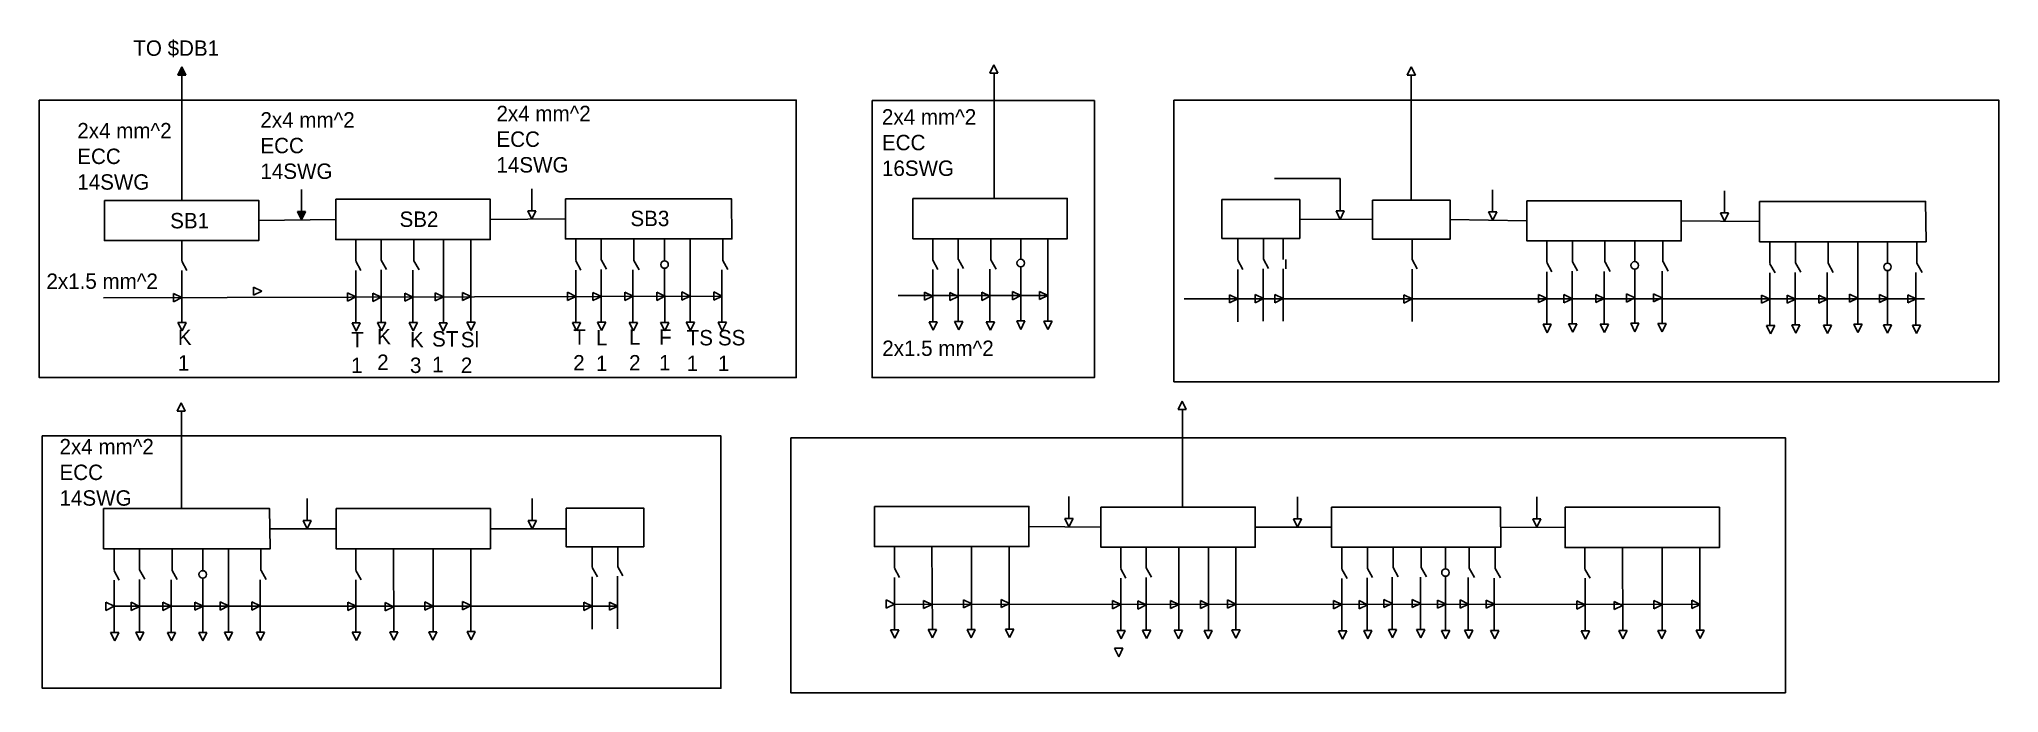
# Model space of a CAD drawing. Header units: inches. Extents: x -0.9 to 24.6, y 1.1 to 9.6.
import ezdxf

# ---------------------------------------------------------------- set-up
doc = ezdxf.new("R2010")
doc.units = ezdxf.units.IN
doc.header["$MEASUREMENT"] = 0

msp = doc.modelspace()

# ---------------------------------------------------------------- hatches: boundary and pattern name
h = msp.add_hatch(color=256)
h.set_gradient(color1=(0, 0, 255), one_color=1, tint=1)
h.paths.add_polyline_path([(0.949, 9.128), (1.055, 9.128), (1.002, 9.237)])
h = msp.add_hatch(color=256)
h.set_gradient(color1=(255, 255, 255), one_color=1, tint=1)
h.paths.add_polyline_path([(0.949, 9.128), (1.055, 9.128), (1.002, 9.237)])
h = msp.add_hatch(color=256)
h.set_gradient(color1=(255, 255, 255), one_color=1, tint=1)
h.paths.add_polyline_path([(2.557, 7.25), (2.557, 7.25), (2.61, 7.358), (2.504, 7.358)])

# ---------------------------------------------------------------- linework, layer by layer
for p, q in [((0.949, 9.128), (1.002, 9.237)), ((1.002, 9.237), (1.055, 9.128)), ((11.505, 9.154), (11.557, 9.262)), ((11.557, 9.262), (11.61, 9.154)), ((16.929, 9.13), (16.982, 9.238)), ((16.982, 9.238), (17.035, 9.13)), ((1.055, 9.128), (0.949, 9.128)), ((1.001, 7.503), (1.001, 9.129)), ((11.61, 9.154), (11.505, 9.154)), ((11.559, 7.528), (11.559, 9.154)), ((17.035, 9.13), (16.929, 9.13)), ((16.982, 7.504), (16.982, 9.13)), ((2.557, 7.358), (2.557, 7.643)), ((5.552, 7.369), (5.552, 7.654)), ((16.057, 7.788), (15.203, 7.788)), ((16.057, 7.651), (16.057, 7.788)), ((16.057, 7.366), (16.057, 7.651)), ((18.039, 7.353), (18.039, 7.639)), ((21.052, 7.341), (21.052, 7.626)), ((2.003, 7.242), (3.004, 7.256)), ((2.504, 7.358), (2.61, 7.358)), ((2.557, 7.249), (2.504, 7.358)), ((2.61, 7.358), (2.557, 7.249)), ((5.01, 7.256), (5.988, 7.264)), ((5.499, 7.369), (5.605, 7.369)), ((5.552, 7.26), (5.499, 7.369)), ((5.605, 7.369), (5.552, 7.26)), ((15.532, 7.261), (16.476, 7.253)), ((16.004, 7.366), (16.11, 7.366)), ((16.057, 7.257), (16.004, 7.366)), ((16.11, 7.366), (16.057, 7.257)), ((17.488, 7.253), (18.485, 7.237)), ((17.986, 7.353), (18.092, 7.353)), ((18.04, 7.245), (17.986, 7.353)), ((18.092, 7.353), (18.04, 7.245)), ((20.491, 7.237), (21.508, 7.228)), ((21, 7.341), (21.105, 7.341)), ((21.053, 7.233), (21, 7.341)), ((21.105, 7.341), (21.053, 7.233)), ((1.001, 6.988), (1.001, 6.718)), ((3.262, 6.988), (3.262, 6.718)), ((3.594, 6.993), (3.594, 6.723)), ((4.018, 6.988), (4.018, 6.718)), ((4.402, 6.993), (4.402, 5.914)), ((4.757, 6.988), (4.757, 5.925)), ((6.122, 6.991), (6.122, 6.721)), ((6.454, 6.996), (6.454, 6.726)), ((6.878, 6.991), (6.878, 6.721)), ((7.277, 6.991), (7.277, 6.721)), ((7.609, 6.997), (7.609, 5.925)), ((8.033, 6.991), (8.033, 6.721)), ((10.762, 6.999), (10.762, 6.729)), ((11.094, 7.005), (11.094, 6.735)), ((11.518, 6.999), (11.518, 6.729)), ((11.906, 7.011), (11.906, 6.741)), ((12.257, 6.999), (12.257, 5.936)), ((14.727, 7.001), (14.727, 6.731)), ((15.059, 7.007), (15.059, 6.737)), ((15.316, 7.007), (15.316, 6.737)), ((16.992, 7.003), (16.992, 6.733)), ((18.743, 6.969), (18.743, 6.699)), ((19.075, 6.974), (19.075, 6.704)), ((19.499, 6.969), (19.499, 6.699)), ((19.887, 6.98), (19.887, 6.71)), ((20.253, 6.974), (20.253, 6.704)), ((21.643, 6.955), (21.643, 6.685)), ((21.975, 6.961), (21.975, 6.691)), ((22.399, 6.955), (22.399, 6.685)), ((22.785, 6.97), (22.785, 5.898)), ((23.171, 6.962), (23.171, 6.692)), ((23.553, 6.955), (23.553, 6.685)), ((1.002, 6.714), (1.068, 6.594)), ((3.263, 6.714), (3.329, 6.594)), ((3.595, 6.726), (3.662, 6.606)), ((4.019, 6.72), (4.086, 6.6)), ((6.123, 6.717), (6.189, 6.597)), ((6.455, 6.729), (6.522, 6.609)), ((6.879, 6.723), (6.946, 6.603)), ((8.034, 6.723), (8.1, 6.604)), ((10.763, 6.725), (10.829, 6.606)), ((11.095, 6.737), (11.162, 6.618)), ((11.519, 6.731), (11.585, 6.612)), ((11.905, 6.64), (11.907, 5.937)), ((14.727, 6.727), (14.794, 6.607)), ((15.06, 6.739), (15.127, 6.619)), ((15.351, 6.737), (15.351, 6.615)), ((16.993, 6.735), (17.06, 6.615)), ((18.743, 6.695), (18.81, 6.575)), ((19.076, 6.707), (19.143, 6.587)), ((19.5, 6.701), (19.566, 6.581)), ((20.254, 6.706), (20.32, 6.586)), ((21.643, 6.681), (21.71, 6.561)), ((21.976, 6.693), (22.043, 6.573)), ((22.399, 6.687), (22.466, 6.567)), ((23.554, 6.688), (23.621, 6.568)), ((1.002, 6.594), (1.002, 5.914)), ((1.935, 6.273), (1.935, 6.378)), ((1.935, 6.378), (2.043, 6.326)), ((3.263, 6.594), (3.263, 5.914)), ((3.593, 6.601), (3.593, 5.921)), ((4.006, 6.598), (4.006, 5.918)), ((6.123, 6.597), (6.123, 5.917)), ((6.453, 6.604), (6.453, 5.924)), ((6.866, 6.601), (6.866, 5.921)), ((7.276, 6.621), (7.278, 5.918)), ((8.021, 6.601), (8.021, 5.921)), ((10.763, 6.606), (10.763, 5.926)), ((11.093, 6.613), (11.093, 5.933)), ((11.506, 6.609), (11.506, 5.929)), ((14.728, 6.607), (14.728, 5.928)), ((15.058, 6.614), (15.058, 5.935)), ((15.315, 6.615), (15.315, 5.935)), ((16.991, 6.61), (16.991, 5.931)), ((18.744, 6.575), (18.744, 5.895)), ((19.074, 6.582), (19.074, 5.902)), ((19.487, 6.579), (19.487, 5.899)), ((19.886, 6.61), (19.887, 5.907)), ((20.241, 6.583), (20.241, 5.904)), ((21.643, 6.561), (21.643, 5.882)), ((21.973, 6.568), (21.973, 5.888)), ((22.387, 6.565), (22.387, 5.885)), ((23.171, 6.591), (23.172, 5.889)), ((23.541, 6.565), (23.541, 5.886)), ((-0.015, 6.237), (8.021, 6.261)), ((0.893, 6.187), (0.893, 6.293)), ((0.893, 6.293), (1.001, 6.24)), ((1.001, 6.24), (0.893, 6.187)), ((2.043, 6.326), (1.935, 6.273)), ((3.157, 6.195), (3.157, 6.301)), ((3.157, 6.301), (3.265, 6.249)), ((3.265, 6.249), (3.157, 6.195)), ((3.485, 6.192), (3.485, 6.298)), ((3.485, 6.298), (3.594, 6.245)), ((3.594, 6.245), (3.485, 6.192)), ((3.899, 6.194), (3.899, 6.3)), ((3.899, 6.3), (4.007, 6.247)), ((4.007, 6.247), (3.899, 6.194)), ((4.297, 6.197), (4.297, 6.302)), ((4.297, 6.302), (4.405, 6.25)), ((4.405, 6.25), (4.297, 6.197)), ((4.649, 6.204), (4.649, 6.309)), ((4.649, 6.309), (4.758, 6.257)), ((4.758, 6.257), (4.649, 6.204)), ((6.015, 6.204), (6.015, 6.31)), ((6.015, 6.31), (6.123, 6.257)), ((6.123, 6.257), (6.015, 6.204)), ((6.346, 6.203), (6.346, 6.309)), ((6.346, 6.309), (6.455, 6.256)), ((6.455, 6.256), (6.346, 6.203)), ((6.759, 6.204), (6.759, 6.31)), ((6.759, 6.31), (6.868, 6.258)), ((6.868, 6.258), (6.759, 6.204)), ((7.174, 6.205), (7.174, 6.311)), ((7.174, 6.311), (7.282, 6.258)), ((7.282, 6.258), (7.174, 6.205)), ((7.502, 6.208), (7.502, 6.314)), ((7.502, 6.314), (7.61, 6.261)), ((7.61, 6.261), (7.502, 6.208)), ((7.915, 6.208), (7.915, 6.314)), ((7.915, 6.314), (8.024, 6.261)), ((8.024, 6.261), (7.915, 6.208)), ((12.257, 6.269), (10.314, 6.269)), ((10.656, 6.207), (10.656, 6.313)), ((10.656, 6.313), (10.765, 6.26)), ((10.765, 6.26), (10.656, 6.207)), ((10.985, 6.204), (10.985, 6.309)), ((10.985, 6.309), (11.094, 6.257)), ((11.094, 6.257), (10.985, 6.204)), ((11.399, 6.205), (11.399, 6.311)), ((11.399, 6.311), (11.507, 6.258)), ((11.507, 6.258), (11.399, 6.205)), ((11.797, 6.213), (11.797, 6.319)), ((11.797, 6.319), (11.905, 6.266)), ((11.905, 6.266), (11.797, 6.213)), ((12.149, 6.215), (12.149, 6.321)), ((12.149, 6.321), (12.258, 6.268)), ((12.258, 6.268), (12.149, 6.215)), ((14.03, 6.225), (17.055, 6.225)), ((14.619, 6.172), (14.619, 6.278)), ((14.619, 6.278), (14.728, 6.225)), ((14.728, 6.225), (14.619, 6.172)), ((14.952, 6.174), (14.952, 6.28)), ((14.952, 6.28), (15.06, 6.227)), ((15.06, 6.227), (14.952, 6.174)), ((15.209, 6.174), (15.209, 6.28)), ((15.209, 6.28), (15.317, 6.227)), ((15.317, 6.227), (15.209, 6.174)), ((16.885, 6.17), (16.885, 6.276)), ((16.885, 6.276), (16.994, 6.223)), ((16.994, 6.223), (16.885, 6.17)), ((17.055, 6.225), (23.651, 6.225)), ((18.637, 6.176), (18.637, 6.282)), ((18.637, 6.282), (18.746, 6.23)), ((18.746, 6.23), (18.637, 6.176)), ((18.966, 6.173), (18.966, 6.279)), ((18.966, 6.279), (19.075, 6.226)), ((19.075, 6.226), (18.966, 6.173)), ((19.38, 6.281), (19.488, 6.228)), ((19.38, 6.175), (19.38, 6.281)), ((19.488, 6.228), (19.38, 6.175)), ((19.778, 6.183), (19.778, 6.288)), ((19.778, 6.288), (19.886, 6.236)), ((19.886, 6.236), (19.778, 6.183)), ((20.13, 6.185), (20.13, 6.29)), ((20.13, 6.29), (20.239, 6.238)), ((20.239, 6.238), (20.13, 6.185)), ((21.535, 6.168), (21.535, 6.274)), ((21.535, 6.274), (21.644, 6.222)), ((21.644, 6.222), (21.535, 6.168)), ((21.867, 6.167), (21.867, 6.273)), ((21.867, 6.273), (21.975, 6.22)), ((21.975, 6.22), (21.867, 6.167)), ((22.279, 6.169), (22.279, 6.274)), ((22.279, 6.274), (22.388, 6.222)), ((22.388, 6.222), (22.279, 6.169)), ((22.677, 6.182), (22.677, 6.287)), ((22.677, 6.287), (22.786, 6.235)), ((22.786, 6.235), (22.677, 6.182)), ((23.068, 6.176), (23.068, 6.281)), ((23.068, 6.281), (23.177, 6.229)), ((23.177, 6.229), (23.068, 6.176)), ((23.436, 6.173), (23.436, 6.278)), ((23.436, 6.278), (23.544, 6.226)), ((23.544, 6.226), (23.436, 6.173)), ((0.952, 5.916), (1.058, 5.916)), ((1.005, 5.807), (0.952, 5.916)), ((1.058, 5.916), (1.005, 5.807)), ((3.215, 5.913), (3.321, 5.913)), ((3.268, 5.804), (3.215, 5.913)), ((3.321, 5.913), (3.268, 5.804)), ((3.546, 5.919), (3.652, 5.919)), ((3.599, 5.81), (3.546, 5.919)), ((3.652, 5.919), (3.599, 5.81)), ((3.958, 5.916), (4.064, 5.916)), ((4.011, 5.807), (3.958, 5.916)), ((4.064, 5.916), (4.011, 5.807)), ((4.346, 5.914), (4.452, 5.914)), ((4.399, 5.806), (4.346, 5.914)), ((4.452, 5.914), (4.399, 5.806)), ((4.707, 5.923), (4.813, 5.923)), ((4.761, 5.814), (4.707, 5.923)), ((4.813, 5.923), (4.761, 5.814)), ((6.079, 5.916), (6.185, 5.916)), ((6.132, 5.807), (6.079, 5.916)), ((6.185, 5.916), (6.132, 5.807)), ((6.406, 5.922), (6.512, 5.922)), ((6.459, 5.813), (6.406, 5.922)), ((6.512, 5.922), (6.459, 5.813)), ((6.818, 5.917), (6.923, 5.917)), ((6.871, 5.809), (6.818, 5.917)), ((6.923, 5.917), (6.871, 5.809)), ((7.225, 5.917), (7.331, 5.917)), ((7.278, 5.809), (7.225, 5.917)), ((7.331, 5.917), (7.278, 5.809)), ((7.559, 5.922), (7.665, 5.922)), ((7.612, 5.813), (7.559, 5.922)), ((7.665, 5.922), (7.612, 5.813)), ((7.974, 5.92), (8.08, 5.92)), ((8.027, 5.811), (7.974, 5.92)), ((8.08, 5.92), (8.027, 5.811)), ((10.715, 5.924), (10.82, 5.924)), ((10.768, 5.816), (10.715, 5.924)), ((10.82, 5.924), (10.768, 5.816)), ((11.046, 5.93), (11.152, 5.93)), ((11.099, 5.822), (11.046, 5.93)), ((11.152, 5.93), (11.099, 5.822)), ((11.458, 5.927), (11.563, 5.927)), ((11.511, 5.819), (11.458, 5.927)), ((11.563, 5.927), (11.511, 5.819)), ((11.854, 5.937), (11.959, 5.937)), ((11.907, 5.828), (11.854, 5.937)), ((11.959, 5.937), (11.907, 5.828)), ((12.207, 5.934), (12.313, 5.934)), ((12.26, 5.826), (12.207, 5.934)), ((12.313, 5.934), (12.26, 5.826)), ((18.695, 5.894), (18.801, 5.894)), ((18.748, 5.785), (18.695, 5.894)), ((18.801, 5.894), (18.748, 5.785)), ((19.026, 5.9), (19.132, 5.9)), ((19.08, 5.791), (19.026, 5.9)), ((19.132, 5.9), (19.08, 5.791)), ((19.438, 5.897), (19.544, 5.897)), ((19.492, 5.788), (19.438, 5.897)), ((19.544, 5.897), (19.492, 5.788)), ((19.834, 5.907), (19.94, 5.907)), ((19.888, 5.798), (19.834, 5.907)), ((19.94, 5.907), (19.888, 5.798)), ((20.188, 5.904), (20.294, 5.904)), ((20.241, 5.795), (20.188, 5.904)), ((20.294, 5.904), (20.241, 5.795)), ((21.599, 5.88), (21.705, 5.88)), ((21.652, 5.771), (21.599, 5.88)), ((21.705, 5.88), (21.652, 5.771)), ((21.927, 5.886), (22.032, 5.886)), ((21.98, 5.777), (21.927, 5.886)), ((22.032, 5.886), (21.98, 5.777)), ((22.338, 5.882), (22.444, 5.882)), ((22.391, 5.773), (22.338, 5.882)), ((22.444, 5.882), (22.391, 5.773)), ((22.734, 5.895), (22.84, 5.895)), ((22.787, 5.786), (22.734, 5.895)), ((22.84, 5.895), (22.787, 5.786)), ((23.119, 5.888), (23.225, 5.888)), ((23.172, 5.779), (23.119, 5.888)), ((23.225, 5.888), (23.172, 5.779)), ((23.494, 5.884), (23.6, 5.884)), ((23.548, 5.775), (23.494, 5.884)), ((23.6, 5.884), (23.548, 5.775)), ((0.94, 4.765), (0.993, 4.874)), ((0.993, 4.874), (1.046, 4.765)), ((13.95, 4.786), (14.003, 4.894)), ((14.003, 4.894), (14.056, 4.786)), ((1.046, 4.765), (0.94, 4.765)), ((1, 3.5), (1, 4.763)), ((14.056, 4.786), (13.95, 4.786)), ((14.01, 3.521), (14.01, 4.784)), ((2.631, 3.348), (2.631, 3.633)), ((5.557, 3.348), (5.557, 3.633)), ((12.532, 3.373), (12.532, 3.658)), ((15.502, 3.369), (15.502, 3.654)), ((18.614, 3.367), (18.614, 3.652)), ((2.578, 3.348), (2.683, 3.348)), ((2.631, 3.239), (2.578, 3.348)), ((2.683, 3.348), (2.631, 3.239)), ((5.504, 3.348), (5.61, 3.348)), ((5.558, 3.239), (5.504, 3.348)), ((5.61, 3.348), (5.558, 3.239)), ((12.479, 3.373), (12.585, 3.373)), ((12.532, 3.264), (12.479, 3.373)), ((12.585, 3.373), (12.532, 3.264)), ((15.449, 3.369), (15.555, 3.369)), ((15.502, 3.26), (15.449, 3.369)), ((15.555, 3.369), (15.502, 3.26)), ((18.561, 3.367), (18.667, 3.367)), ((18.614, 3.258), (18.561, 3.367)), ((18.667, 3.367), (18.614, 3.258)), ((2.148, 3.239), (3.007, 3.239)), ((5.013, 3.239), (5.996, 3.239)), ((12.011, 3.268), (12.947, 3.26)), ((14.953, 3.26), (15.945, 3.26)), ((18.142, 3.26), (18.981, 3.256)), ((0.121, 2.966), (0.121, 2.696)), ((0.453, 2.971), (0.453, 2.701)), ((0.876, 2.966), (0.876, 2.696)), ((1.275, 2.966), (1.275, 2.696)), ((1.607, 2.972), (1.607, 1.9)), ((2.031, 2.966), (2.031, 2.696)), ((3.265, 2.971), (3.265, 2.701)), ((3.755, 2.975), (3.759, 1.9)), ((4.268, 2.979), (4.268, 1.9)), ((4.76, 2.971), (4.76, 1.908)), ((6.336, 3.008), (6.336, 2.738)), ((6.668, 3.013), (6.668, 2.743)), ((10.263, 3), (10.263, 2.73)), ((10.752, 3.004), (10.757, 1.929)), ((11.265, 3.008), (11.265, 1.929)), ((11.757, 3), (11.757, 1.937)), ((13.205, 2.992), (13.205, 2.722)), ((13.537, 2.998), (13.537, 2.728)), ((13.961, 2.992), (13.961, 1.922)), ((14.345, 2.998), (14.345, 1.919)), ((14.7, 2.992), (14.7, 1.929)), ((16.08, 2.986), (16.08, 2.716)), ((16.412, 2.992), (16.412, 2.722)), ((16.745, 3.002), (16.745, 2.732)), ((17.112, 3.002), (17.112, 2.732)), ((17.427, 2.992), (17.427, 2.722)), ((17.735, 2.994), (17.735, 2.724)), ((18.072, 2.989), (18.072, 2.719)), ((19.239, 2.988), (19.239, 2.718)), ((19.728, 2.992), (19.733, 1.917)), ((20.241, 2.996), (20.241, 1.917)), ((20.733, 2.988), (20.733, 1.925)), ((0.121, 2.692), (0.188, 2.572)), ((0.121, 2.572), (0.121, 1.892)), ((0.451, 2.579), (0.451, 1.899)), ((0.454, 2.704), (0.52, 2.584)), ((0.865, 2.576), (0.865, 1.896)), ((0.877, 2.698), (0.944, 2.578)), ((1.275, 2.596), (1.276, 1.893)), ((2.019, 2.576), (2.019, 1.896)), ((2.032, 2.698), (2.099, 2.579)), ((3.266, 2.697), (3.332, 2.577)), ((3.266, 2.577), (3.266, 1.898)), ((6.336, 2.734), (6.403, 2.614)), ((6.337, 2.614), (6.337, 1.934)), ((6.667, 2.621), (6.667, 1.941)), ((6.669, 2.746), (6.736, 2.626)), ((10.263, 2.726), (10.33, 2.607)), ((10.264, 2.607), (10.264, 1.927)), ((13.205, 2.718), (13.272, 2.598)), ((13.206, 2.598), (13.206, 1.919)), ((13.536, 2.605), (13.536, 1.926)), ((13.538, 2.73), (13.605, 2.61)), ((16.08, 2.712), (16.147, 2.593)), ((16.08, 2.593), (16.08, 1.913)), ((16.41, 2.6), (16.41, 1.92)), ((16.413, 2.724), (16.479, 2.605)), ((16.733, 2.612), (16.733, 1.932)), ((16.746, 2.734), (16.812, 2.615)), ((17.1, 2.612), (17.1, 1.932)), ((17.112, 2.734), (17.179, 2.615)), ((17.427, 2.621), (17.428, 1.919)), ((17.723, 2.604), (17.723, 1.924)), ((17.736, 2.726), (17.803, 2.606)), ((18.06, 2.599), (18.06, 1.92)), ((18.073, 2.721), (18.14, 2.602)), ((19.239, 2.715), (19.306, 2.595)), ((19.24, 2.595), (19.24, 1.915)), ((4.652, 2.187), (4.652, 2.293)), ((4.652, 2.293), (4.761, 2.24)), ((10.157, 2.208), (10.157, 2.314)), ((10.157, 2.314), (10.266, 2.261)), ((10.643, 2.202), (10.643, 2.308)), ((10.643, 2.308), (10.752, 2.256)), ((11.16, 2.211), (11.16, 2.317)), ((11.16, 2.317), (11.269, 2.265)), ((11.65, 2.216), (11.65, 2.322)), ((11.65, 2.322), (11.758, 2.269)), ((13.099, 2.2), (13.099, 2.306)), ((13.099, 2.306), (13.208, 2.253)), ((13.428, 2.196), (13.428, 2.302)), ((13.428, 2.302), (13.537, 2.249)), ((13.854, 2.202), (13.854, 2.308)), ((13.854, 2.308), (13.962, 2.255)), ((14.24, 2.201), (14.24, 2.307)), ((14.24, 2.307), (14.348, 2.254)), ((14.592, 2.208), (14.592, 2.314)), ((14.592, 2.314), (14.701, 2.261)), ((15.972, 2.2), (15.972, 2.306)), ((15.972, 2.306), (16.081, 2.253)), ((16.304, 2.199), (16.304, 2.305)), ((16.304, 2.305), (16.412, 2.252)), ((16.626, 2.216), (16.626, 2.322)), ((16.626, 2.322), (16.735, 2.269)), ((16.992, 2.216), (16.992, 2.322)), ((16.992, 2.322), (17.101, 2.269)), ((17.324, 2.312), (17.433, 2.259)), ((17.324, 2.206), (17.324, 2.312)), ((17.616, 2.208), (17.616, 2.314)), ((17.616, 2.314), (17.725, 2.261)), ((17.954, 2.207), (17.954, 2.312)), ((17.954, 2.312), (18.063, 2.26)), ((19.133, 2.196), (19.133, 2.302)), ((19.133, 2.302), (19.242, 2.249)), ((19.619, 2.191), (19.619, 2.296)), ((19.619, 2.296), (19.728, 2.244)), ((20.136, 2.2), (20.136, 2.305)), ((20.136, 2.305), (20.245, 2.253)), ((20.626, 2.204), (20.626, 2.31)), ((20.626, 2.31), (20.734, 2.257)), ((0.013, 2.179), (0.013, 2.285)), ((0.013, 2.285), (0.122, 2.232)), ((0.122, 2.232), (0.013, 2.179)), ((0.121, 2.233), (6.667, 2.233)), ((0.345, 2.178), (0.345, 2.284)), ((0.345, 2.284), (0.453, 2.231)), ((0.453, 2.231), (0.345, 2.178)), ((0.757, 2.179), (0.757, 2.285)), ((0.757, 2.285), (0.866, 2.233)), ((0.866, 2.233), (0.757, 2.179)), ((1.172, 2.18), (1.172, 2.286)), ((1.172, 2.286), (1.281, 2.233)), ((1.281, 2.233), (1.172, 2.18)), ((1.5, 2.183), (1.5, 2.289)), ((1.5, 2.289), (1.609, 2.237)), ((1.609, 2.237), (1.5, 2.183)), ((1.914, 2.183), (1.914, 2.289)), ((1.914, 2.289), (2.022, 2.237)), ((2.022, 2.237), (1.914, 2.183)), ((3.159, 2.179), (3.159, 2.285)), ((3.159, 2.285), (3.268, 2.232)), ((3.268, 2.232), (3.159, 2.179)), ((3.646, 2.173), (3.646, 2.279)), ((3.646, 2.279), (3.754, 2.226)), ((3.754, 2.226), (3.646, 2.173)), ((4.162, 2.182), (4.162, 2.288)), ((4.162, 2.288), (4.271, 2.235)), ((4.271, 2.235), (4.162, 2.182)), ((4.761, 2.24), (4.652, 2.187)), ((6.229, 2.179), (6.229, 2.285)), ((6.229, 2.285), (6.337, 2.232)), ((6.337, 2.232), (6.229, 2.179)), ((6.561, 2.18), (6.561, 2.286)), ((6.561, 2.286), (6.669, 2.234)), ((6.669, 2.234), (6.561, 2.18)), ((10.266, 2.261), (10.157, 2.208)), ((10.264, 2.26), (20.733, 2.257)), ((10.752, 2.256), (10.643, 2.202)), ((11.269, 2.265), (11.16, 2.211)), ((11.758, 2.269), (11.65, 2.216)), ((13.208, 2.253), (13.099, 2.2)), ((13.537, 2.249), (13.428, 2.196)), ((13.962, 2.255), (13.854, 2.202)), ((14.348, 2.254), (14.24, 2.201)), ((14.701, 2.261), (14.592, 2.208)), ((16.081, 2.253), (15.972, 2.2)), ((16.412, 2.252), (16.304, 2.199)), ((16.735, 2.269), (16.626, 2.216)), ((17.101, 2.269), (16.992, 2.216)), ((17.433, 2.259), (17.324, 2.206)), ((17.725, 2.261), (17.616, 2.208)), ((18.063, 2.26), (17.954, 2.207)), ((19.242, 2.249), (19.133, 2.196)), ((19.728, 2.244), (19.619, 2.191)), ((20.245, 2.253), (20.136, 2.2)), ((20.734, 2.257), (20.626, 2.204)), ((20.626, 2.204), (20.734, 2.257)), ((0.077, 1.891), (0.183, 1.891)), ((0.13, 1.782), (0.077, 1.891)), ((0.183, 1.891), (0.13, 1.782)), ((0.405, 1.897), (0.51, 1.897)), ((0.458, 1.788), (0.405, 1.897)), ((0.51, 1.897), (0.458, 1.788)), ((0.816, 1.893), (0.922, 1.893)), ((0.869, 1.784), (0.816, 1.893)), ((0.922, 1.893), (0.869, 1.784)), ((1.223, 1.893), (1.329, 1.893)), ((1.276, 1.784), (1.223, 1.893)), ((1.329, 1.893), (1.276, 1.784)), ((1.557, 1.897), (1.663, 1.897)), ((1.61, 1.788), (1.557, 1.897)), ((1.663, 1.897), (1.61, 1.788)), ((1.972, 1.895), (2.078, 1.895)), ((2.026, 1.786), (1.972, 1.895)), ((2.078, 1.895), (2.026, 1.786)), ((3.218, 1.896), (3.323, 1.896)), ((3.271, 1.787), (3.218, 1.896)), ((3.323, 1.896), (3.271, 1.787)), ((3.706, 1.9), (3.812, 1.9)), ((3.759, 1.791), (3.706, 1.9)), ((3.812, 1.9), (3.759, 1.791)), ((4.212, 1.9), (4.318, 1.9)), ((4.265, 1.791), (4.212, 1.9)), ((4.318, 1.9), (4.265, 1.791)), ((4.71, 1.906), (4.816, 1.906)), ((4.764, 1.797), (4.71, 1.906)), ((4.816, 1.906), (4.764, 1.797)), ((10.215, 1.925), (10.321, 1.925)), ((10.268, 1.816), (10.215, 1.925)), ((10.321, 1.925), (10.268, 1.816)), ((10.704, 1.929), (10.81, 1.929)), ((10.757, 1.821), (10.704, 1.929)), ((10.81, 1.929), (10.757, 1.821)), ((11.209, 1.929), (11.315, 1.929)), ((11.262, 1.821), (11.209, 1.929)), ((11.315, 1.929), (11.262, 1.821)), ((11.708, 1.935), (11.814, 1.935)), ((11.761, 1.826), (11.708, 1.935)), ((11.814, 1.935), (11.761, 1.826)), ((13.158, 1.917), (13.263, 1.917)), ((13.211, 1.808), (13.158, 1.917)), ((13.263, 1.917), (13.211, 1.808)), ((13.489, 1.923), (13.595, 1.923)), ((13.542, 1.814), (13.489, 1.923)), ((13.595, 1.923), (13.542, 1.814)), ((13.901, 1.92), (14.006, 1.92)), ((13.954, 1.811), (13.901, 1.92)), ((14.006, 1.92), (13.954, 1.811)), ((14.289, 1.919), (14.395, 1.919)), ((14.342, 1.81), (14.289, 1.919)), ((14.395, 1.919), (14.342, 1.81)), ((14.65, 1.927), (14.756, 1.927)), ((14.703, 1.818), (14.65, 1.927)), ((14.756, 1.927), (14.703, 1.818)), ((16.036, 1.912), (16.142, 1.912)), ((16.089, 1.803), (16.036, 1.912)), ((16.142, 1.912), (16.089, 1.803)), ((16.364, 1.917), (16.469, 1.917)), ((16.417, 1.809), (16.364, 1.917)), ((16.469, 1.917), (16.417, 1.809)), ((16.684, 1.929), (16.79, 1.929)), ((16.737, 1.82), (16.684, 1.929)), ((16.79, 1.929), (16.737, 1.82)), ((17.051, 1.929), (17.157, 1.929)), ((17.104, 1.82), (17.051, 1.929)), ((17.157, 1.929), (17.104, 1.82)), ((17.375, 1.918), (17.481, 1.918)), ((17.428, 1.81), (17.375, 1.918)), ((17.481, 1.918), (17.428, 1.81)), ((17.675, 1.921), (17.781, 1.921)), ((17.728, 1.812), (17.675, 1.921)), ((17.781, 1.921), (17.728, 1.812)), ((18.013, 1.918), (18.119, 1.918)), ((18.066, 1.809), (18.013, 1.918)), ((18.119, 1.918), (18.066, 1.809)), ((19.191, 1.913), (19.297, 1.913)), ((19.244, 1.805), (19.191, 1.913)), ((19.297, 1.913), (19.244, 1.805)), ((19.68, 1.917), (19.786, 1.917)), ((19.733, 1.809), (19.68, 1.917)), ((19.786, 1.917), (19.733, 1.809)), ((20.185, 1.917), (20.291, 1.917)), ((20.238, 1.809), (20.185, 1.917)), ((20.291, 1.917), (20.238, 1.809)), ((20.684, 1.923), (20.79, 1.923)), ((20.737, 1.815), (20.684, 1.923)), ((20.79, 1.923), (20.737, 1.815)), ((13.126, 1.686), (13.232, 1.686)), ((13.18, 1.577), (13.126, 1.686)), ((13.232, 1.686), (13.18, 1.577))]:
    msp.add_line(p, q)
for points in [[(-0.851, 8.805), (8.988, 8.805), (8.988, 5.202), (-0.851, 5.202)], [(9.973, 8.8), (12.863, 8.8), (12.863, 5.201), (9.973, 5.201)], [(13.896, 8.803), (24.618, 8.803), (24.618, 5.148), (13.896, 5.148)], [(-0.003, 7.503), (2.003, 7.503), (2.003, 6.981), (-0.003, 6.981)], [(3.004, 7.517), (5.01, 7.517), (5.01, 6.995), (3.004, 6.995)], [(5.988, 7.525), (8.146, 7.525), (8.153, 7.003), (5.988, 7.003)], [(10.504, 7.528), (12.51, 7.528), (12.51, 7.006), (10.504, 7.006)], [(14.521, 7.513), (15.532, 7.513), (15.532, 7.01), (14.521, 7.01)], [(16.476, 7.504), (17.488, 7.504), (17.488, 7.001), (16.476, 7.001)], [(18.485, 7.498), (20.491, 7.498), (20.491, 6.976), (18.485, 6.976)], [(21.508, 7.49), (23.666, 7.49), (23.673, 6.967), (21.508, 6.967)], [(-0.812, 4.444), (8.01, 4.444), (8.01, 1.167), (-0.812, 1.167)], [(8.917, 4.42), (21.845, 4.42), (21.845, 1.108), (8.917, 1.108)], [(-0.014, 3.5), (2.144, 3.5), (2.151, 2.978), (-0.014, 2.978)], [(3.007, 3.5), (5.013, 3.5), (5.013, 2.978), (3.007, 2.978)], [(5.996, 3.508), (7.007, 3.508), (7.007, 3.005), (5.996, 3.005)], [(10.005, 3.529), (12.011, 3.529), (12.011, 3.007), (10.005, 3.007)], [(12.947, 3.521), (14.953, 3.521), (14.953, 2.999), (12.947, 2.999)], [(15.945, 3.521), (18.139, 3.521), (18.144, 2.999), (15.945, 2.999)], [(18.981, 3.517), (20.987, 3.517), (20.987, 2.995), (18.981, 2.995)]]:
    msp.add_lwpolyline(points, close=True)
for centre in [(7.276, 6.67), (11.905, 6.689), (19.886, 6.659), (23.171, 6.64), (1.274, 2.645), (17.426, 2.67)]:
    msp.add_circle(centre, 0.0491)

# ---------------------------------------------------------------- texts
at = {"char_height": 0.2, "attachment_point": 1}
for s, insert, width in [('TO $DB1', (0.372, 9.581), 2.46318), ('2x4 mm^ 2\\PECC\\P14SWG', (5.092, 8.732), 2.46318), ('2x4 mm^ 2\\PECC\\P16SWG', (10.102, 8.688), 2.46318), ('2x4 mm^ 2\\PECC\\P14SWG', (-0.356, 8.509), 2.46318), ('2x4 mm^ 2\\PECC\\P14SWG', (2.024, 8.649), 2.46318), ('SB1', (0.851, 7.34), 2.46318), ('SB2', (3.832, 7.359), 2.46318), ('SB3', (6.833, 7.369), 2.46318), ('2x1.5 mm^ 2', (-0.757, 6.554), 2.46318), ('K\\P1', (0.951, 5.826), 1.47545), ('T\\P1', (3.203, 5.795), 1.47545), ('K\\P2', (3.541, 5.835), 0.35806), ('K\\P3', (3.968, 5.795), 0.3027), ('ST\\P1', (4.255, 5.805), 0.28257), ('Sl\\P2', (4.628, 5.795), 0.38161), ('T\\P2', (6.089, 5.828), 0.35806), ('L\\P1', (6.385, 5.82), 0.35806), ('L\\P2', (6.815, 5.828), 0.35806), ('F\\P1', (7.205, 5.828), 0.35806), ('TS\\P1', (7.564, 5.82), 0.35806), ('SS\\P1', (7.97, 5.82), 0.35806), ('2x1.5 mm^ 2', (10.106, 5.683), 2.46318), ('2x4 mm^ 2\\PECC\\P14SWG', (-0.587, 4.405), 2.46318)]:
    msp.add_mtext(s, dxfattribs=dict(at, insert=insert, width=width))

doc.saveas('drawing.dxf')
